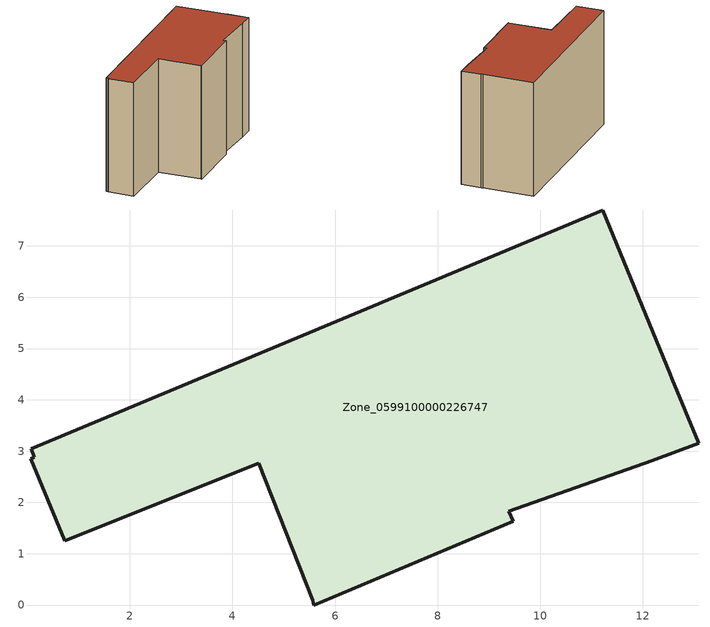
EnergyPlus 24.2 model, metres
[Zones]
Zone_0599100000226747
 floor ground (C_G): 12.54,4.5 12.57,4.42 13.09,3.15 12.18,2.82 9.39,1.83 9.47,1.63 5.58,0 5.57,0.09 4.51,2.76 0.73,1.25 0.07,2.85 0.14,2.88 0.08,3.04 11.22,7.7 z0
 wall outside (C_F): 9.47,1.63 9.39,1.83 12.18,2.82 13.09,3.15 12.57,4.42 12.54,4.5 11.22,7.7 0.08,3.04 0.14,2.88 0.07,2.85 0.73,1.25 4.51,2.76 5.57,0.09 5.58,0 9.47,1.63 z0:7.78
 roof outside (C_R): 12.57,4.42 12.54,4.5 11.22,7.7 0.08,3.04 0.14,2.88 0.07,2.85 0.73,1.25 4.51,2.76 5.57,0.09 5.58,0 9.47,1.63 9.39,1.83 12.18,2.82 13.09,3.15 z7.78
[BUILDING]
Pand.0599100000226747: North Axis=0; Terrain=City; Loads Convergence Tolerance Value=0.04; Temperature Convergence Tolerance Value=0.4; Solar Distribution=FullExterior; Maximum Number of Warmup Days=25; Minimum Number of Warmup Days=1
[Site:Location]
Rotterdam.The.Hague.AP_ZH_NLD Design_Conditions: Latitude=51.96; Longitude=4.45; Time Zone=1; Elevation=-4.5
[SITE:GROUNDTEMPERATURE:BUILDINGSURFACE]
18, 18, 18, 18, 18, 18, 18, 18, 18, 18, 18, 18
[MATERIAL] Thermal Absorptance=0.9; Solar Absorptance=0.7; Visible Absorptance=0.7
Name | Roughness | Thickness | Conductivity | Density | Specific Heat
G.TI.1946 | MediumSmooth | 0.15 | 1 | 540 | 1210
F.TI.1946 | Rough | 0.3 | 0.857143 | 1920 | 840
R.TI.1946 | MediumRough | 0.2 | 0.1 | 1500 | 1000
[CONSTRUCTION]
C_G: G.TI.1946
C_F: F.TI.1946
C_R: R.TI.1946
[ZONE]
Zone_0599100000226747: Type=1; Multiplier=1; Ceiling Height=Autocalculate; Volume=Autocalculate; Floor Area=autocalculate; Part of Total Floor Area=Yes
[ZONEINFILTRATION:DESIGNFLOWRATE]
Infil_Zone_0599100000226747: Zone or ZoneList or Space or SpaceList=Zone_0599100000226747; Schedule=AlwaysOn; Design Flow Rate Calculation Method=Flow/Area; Flow Rate per Floor Area=0.003; Constant Term Coefficient=1; Temperature Term Coefficient=0; Velocity Term Coefficient=0; Velocity Squared Term Coefficient=0
[HVACTEMPLATE:ZONE:IDEALLOADSAIRSYSTEM]
Zone_0599100000226747: Maximum Heating Supply Air Temperature=50; Minimum Cooling Supply Air Temperature=13; Maximum Heating Supply Air Humidity Ratio=0.0156; Minimum Cooling Supply Air Humidity Ratio=0.0077; Heating Limit=NoLimit; Cooling Limit=NoLimit; Dehumidification Control Type=ConstantSensibleHeatRatio; Cooling Sensible Heat Ratio=0.7; Dehumidification Setpoint=60; Humidification Control Type=None; Humidification Setpoint=30; Outdoor Air Method=None; Outdoor Air Flow Rate per Person=0.00944; Outdoor Air Flow Rate per Zone Floor Area=0; Outdoor Air Flow Rate per Zone=0; Demand Controlled Ventilation Type=None; Outdoor Air Economizer Type=NoEconomizer; Heat Recovery Type=None; Sensible Heat Recovery Effectiveness=0.7; Latent Heat Recovery Effectiveness=0.65
[ZONECONTROL:THERMOSTAT]
ThermostatControl_Zone_0599100000226747: Zone or ZoneList=Zone_0599100000226747; Control Type Schedule=DualSetpointControlType; Control 1=Thermostat_Zone_0599100000226747; Temperature Difference Between Cutout And Setpoint=0
[THERMOSTATSETPOINT:DUALSETPOINT]
Thermostat_Zone_0599100000226747: Heating Setpoint Temperature Schedule=HeatingSetpoint_Zone_0599100000226747; Cooling Setpoint Temperature Schedule=CoolingSetpoint_Zone_0599100000226747
[SCHEDULE:COMPACT]
HeatingSetpoint_Zone_0599100000226747: Through: 12/31, For: AllDays, Until: 24:00, 21
CoolingSetpoint_Zone_0599100000226747: Through: 12/31, For: AllDays, Until: 24:00, 24
DualSetpointControlType: Through: 12/31, For: AllDays, Until: 24:00, 4
AlwaysOn: Through: 12/31, For: AllDays, Until: 24:00, 1
